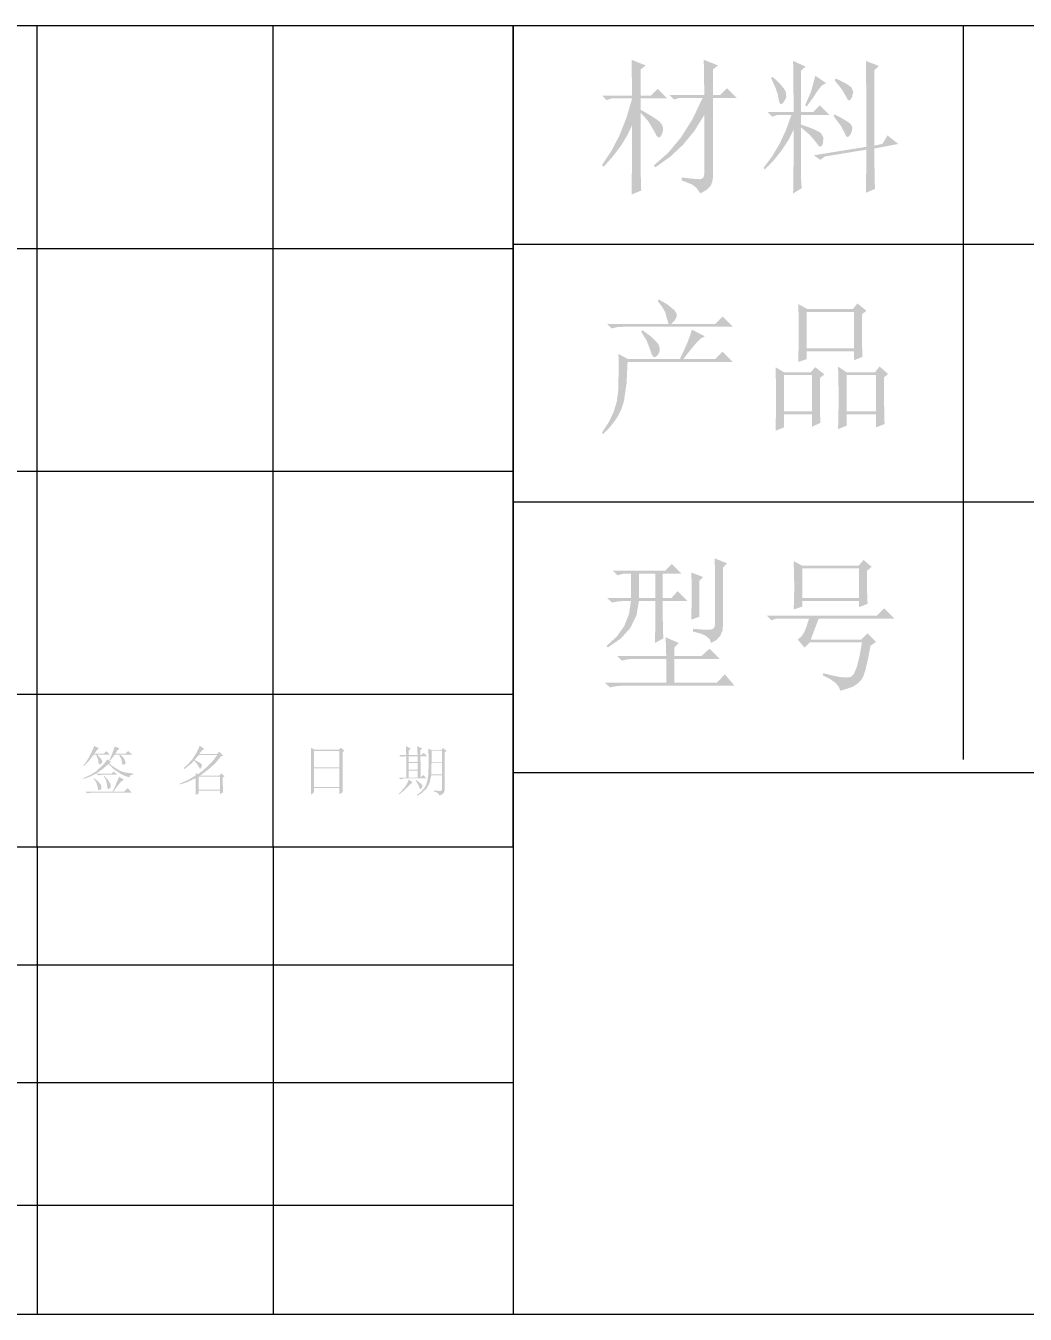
# Model space of a CAD drawing. Header units: millimetres. Extents: x 0 to 272, y 0 to 191.
# Drawn here: x 204.16 to 223.54, y 0 to 24.98 of the extents above; entities that cross this region are included whole.
import ezdxf

# ---------------------------------------------------------------- set-up
doc = ezdxf.new("R2010")
doc.units = ezdxf.units.MM

msp = doc.modelspace()

# ---------------------------------------------------------------- hatches: boundary and pattern name
h = msp.add_hatch(color=0)
h.paths.add_polyline_path([(216.876313, 22.035382), (216.876313, 21.98026), (217.085774, 21.897578), (217.167079, 21.830743), (217.240115, 21.726701), (217.364138, 21.796292), (217.438552, 21.870017), (217.470936, 21.949255), (217.482649, 22.024358), (217.482649, 23.578785), (217.94567, 23.578785), (217.758257, 23.766198), (217.625965, 23.633906), (217.482649, 23.633906), (217.482649, 24.13), (217.581868, 24.20717), (217.30626, 24.317413), (217.317285, 23.633906), (216.644802, 23.633906), (216.732997, 23.545712), (216.832215, 23.578785), (217.284212, 23.578785), (217.091889, 23.173814), (216.870111, 22.819486), (216.618361, 22.516834), (216.336122, 22.266892), (216.369194, 22.233819), (216.654534, 22.436477), (216.907318, 22.672725), (217.128063, 22.943078), (217.317285, 23.248056), (217.317285, 22.101528), (217.296614, 22.027114), (217.234602, 22.002309), (217.180945, 22.004376), (217.103, 22.010577), (217.001283, 22.020913)])
h.paths.add_polyline_path([(216.082563, 23.292153), (216.235525, 23.11852), (216.347146, 22.928351), (216.387453, 22.849975), (216.425694, 22.813974), (216.461868, 22.82138), (216.495974, 22.873229), (216.515525, 22.940495), (216.515956, 23.002076), (216.496749, 23.058489), (216.457389, 23.110252), (216.396497, 23.158914), (216.313384, 23.214294), (216.208567, 23.276908), (216.082563, 23.347274), (216.082563, 23.56776), (216.600705, 23.56776), (216.413292, 23.755174), (216.281, 23.622882), (216.082563, 23.622882), (216.082563, 24.13), (216.181781, 24.20717), (215.906174, 24.317413), (215.917198, 23.622882), (215.33291, 23.622882), (215.421104, 23.534687), (215.520323, 23.56776), (215.917198, 23.56776), (215.805749, 23.189489), (215.670529, 22.848424), (215.512571, 22.544567), (215.33291, 22.277917), (215.365983, 22.244844), (215.543577, 22.443454), (215.695334, 22.643097), (215.820218, 22.844807), (215.917198, 23.049618), (215.916251, 22.654982), (215.913753, 22.298587), (215.910222, 21.981466), (215.906174, 21.704653), (216.093587, 21.781823), (216.089948, 21.854181), (216.087213, 21.959676), (216.085254, 22.098373), (216.083941, 22.270337), (216.083144, 22.475633), (216.082735, 22.714324), (216.082584, 22.986476)])
h = msp.add_hatch(color=0)
h.paths.add_polyline_path([(219.193181, 22.101528), (219.193181, 23.005521), (219.370947, 22.852559), (219.490837, 22.707865), (219.530025, 22.651882), (219.564562, 22.632072), (219.593931, 22.647403), (219.617616, 22.69684), (219.625196, 22.812595), (219.579031, 22.895278), (219.524168, 22.930418), (219.441916, 22.969692), (219.33176, 23.0131), (219.193181, 23.060642), (219.193181, 23.248056), (219.744396, 23.248056), (219.556983, 23.435469), (219.424691, 23.303177), (219.193181, 23.303177), (219.193181, 24.107951), (219.281375, 24.185122), (219.03884, 24.295365), (219.049865, 23.303177), (218.542747, 23.303177), (218.630941, 23.214983), (218.73016, 23.248056), (219.005767, 23.248056), (218.900434, 22.954533), (218.774946, 22.685816), (218.629821, 22.441903), (218.465576, 22.222795), (218.487625, 22.189722), (218.662291, 22.368437), (218.81422, 22.556969), (218.943411, 22.754804), (219.049865, 22.961424), (219.048917, 22.614244), (219.046419, 22.292386), (219.042888, 21.996366), (219.03884, 21.726701), (219.204205, 21.82592), (219.194559, 21.976126)])
h.paths.add_polyline_path([(218.641965, 23.986684), (218.608892, 23.964635), (218.667803, 23.842765), (218.712245, 23.733814), (218.742218, 23.638299), (218.75772, 23.556736), (218.770123, 23.493777), (218.790793, 23.46234), (218.819732, 23.462943), (218.856939, 23.496102), (218.907238, 23.591876), (218.895524, 23.700052), (218.861332, 23.758016), (218.808019, 23.824765), (218.735069, 23.900815)])
h.paths.add_polyline_path([(219.865663, 23.953611), (219.843615, 23.920538), (219.98762, 23.739326), (220.069613, 23.595321), (220.09459, 23.545626), (220.1206, 23.528486), (220.148678, 23.543386), (220.179856, 23.589809), (220.20535, 23.696607), (220.168832, 23.782734), (220.122237, 23.818736), (220.056521, 23.859905), (219.971169, 23.905208)])
h.paths.add_polyline_path([(219.843615, 23.25908), (219.821566, 23.226007), (219.962815, 23.04135), (220.042052, 22.889766), (220.06479, 22.83697), (220.091661, 22.818797), (220.122667, 22.83473), (220.157807, 22.884253), (220.181406, 22.946437), (220.185368, 23.001387), (220.168659, 23.050135), (220.130247, 23.093715), (220.007601, 23.172263)])
h.paths.add_polyline_path([(220.460976, 22.630694), (219.435715, 22.46533), (219.568007, 22.377135), (219.656201, 22.443281), (220.460976, 22.575573), (220.449951, 21.737726), (220.62634, 21.814896), (220.619967, 21.962777), (220.616694, 22.14218), (220.615488, 22.353623), (220.615316, 22.597622), (221.078337, 22.685816), (220.868875, 22.851181), (220.769656, 22.685816), (220.615316, 22.652743), (220.615316, 24.118976), (220.70351, 24.196146), (220.449951, 24.295365), (220.453999, 23.930615), (220.457531, 23.531242), (220.460028, 23.097763)])
h.paths.add_polyline_path([(219.67825, 23.865417), (219.468788, 24.008733), (219.386106, 23.699363), (219.270351, 23.435469), (219.303424, 23.41342), (219.420557, 23.57534), (219.512885, 23.716589), (219.591434, 23.815807)])
h = msp.add_hatch(color=0)
h.paths.add_polyline_path([(216.093587, 19.043385), (216.196251, 18.881466), (216.269976, 18.690608), (216.297795, 18.603791), (216.331298, 18.558316), (216.36997, 18.554182), (216.413292, 18.591389), (216.444298, 18.646166), (216.454633, 18.70301), (216.444298, 18.761921), (216.413292, 18.822899), (216.293402, 18.945545), (216.115635, 19.076458)])
h.paths.add_polyline_path([(217.07475, 19.087483), (217.047878, 18.992484), (217.000336, 18.864929), (216.932123, 18.705335), (216.84324, 18.514219), (215.840028, 18.514219), (215.652615, 18.613437), (215.65606, 18.286842), (215.647102, 17.90237), (215.621264, 17.696698), (215.560286, 17.493092), (215.464168, 17.291554), (215.33291, 17.092083), (215.354958, 17.05901), (215.503873, 17.215418), (215.620231, 17.371825), (215.704549, 17.530299), (215.757345, 17.692908), (215.809711, 18.044997), (215.829003, 18.459097), (217.8685, 18.459097), (217.670063, 18.657535), (217.526747, 18.514219), (216.909385, 18.514219), (217.007571, 18.641343), (217.095421, 18.749863), (217.172935, 18.83978), (217.240115, 18.911094), (217.328309, 18.955191)])
h.paths.add_polyline_path([(215.432128, 19.197726), (215.520323, 19.109531), (215.624365, 19.134336), (215.740809, 19.142604), (217.8685, 19.142604), (217.670063, 19.341042), (217.526747, 19.197726), (216.677875, 19.197726), (216.747035, 19.266972), (216.780539, 19.334151), (216.777869, 19.399264), (216.738509, 19.462309), (216.603461, 19.573241), (216.43534, 19.671771), (216.413292, 19.638698), (216.497352, 19.529833), (216.556608, 19.429236), (216.622753, 19.197726)])
h = msp.add_hatch(color=0)
h.paths.add_polyline_path([(220.802729, 18.161441), (220.879899, 18.227587), (220.714535, 18.370903), (220.62634, 18.26066), (220.075125, 18.26066), (219.90976, 18.370903), (219.91734, 18.090472), (219.920785, 17.764566), (219.91734, 17.436593), (219.90976, 17.158229), (220.075125, 17.224375), (220.075125, 17.444861), (220.648389, 17.444861), (220.648389, 17.191302), (220.813753, 17.257448), (220.810115, 17.296744), (220.80738, 17.356839), (220.805421, 17.437863), (220.804107, 17.539946), (220.803311, 17.663216), (220.802901, 17.807802), (220.802751, 17.973834)])
h.paths.add_polyline_path([(220.075125, 18.205538), (220.648389, 18.205538), (220.648389, 17.499983), (220.075125, 17.499983)])
h.paths.add_polyline_path([(220.372781, 19.385139), (220.460976, 19.451285), (220.284587, 19.594601), (220.196392, 19.484358), (219.314448, 19.484358), (219.138059, 19.583576), (219.145638, 19.341042), (219.149083, 19.08197), (219.145638, 18.789137), (219.138059, 18.459097), (219.303424, 18.514219), (219.303424, 18.668559), (220.218441, 18.668559), (220.218441, 18.49217), (220.383806, 18.558316), (220.377432, 18.715412), (220.374159, 18.905582), (220.372954, 19.128824)])
h.paths.add_polyline_path([(219.303424, 19.429236), (220.218441, 19.429236), (220.218441, 18.723681), (219.303424, 18.723681)])
h.paths.add_polyline_path([(219.556983, 18.150417), (219.645177, 18.216562), (219.468788, 18.359878), (219.380594, 18.26066), (218.862451, 18.26066), (218.697087, 18.359878), (218.704666, 18.086338), (218.708111, 17.759054), (218.704666, 17.421434), (218.697087, 17.125156), (218.862451, 17.191302), (218.862451, 17.444861), (219.402642, 17.444861), (219.402642, 17.202326), (219.568007, 17.279497), (219.561634, 17.432631), (219.558361, 17.62814), (219.557155, 17.867058)])
h.paths.add_polyline_path([(218.862451, 18.205538), (219.402642, 18.205538), (219.402642, 17.499983), (218.862451, 17.499983)])
h = msp.add_hatch(color=0)
h.paths.add_polyline_path([(216.35817, 13.011767), (216.523535, 13.099962), (216.513888, 13.261192), (216.51251, 13.463764), (216.51251, 13.827566), (216.986556, 13.827566), (216.799142, 14.014979), (216.677875, 13.882687), (216.51251, 13.882687), (216.51251, 14.356733), (216.876313, 14.356733), (216.688899, 14.544146), (216.556608, 14.411854), (215.542372, 14.411854), (215.630566, 14.32366), (215.751833, 14.356733), (215.895149, 14.356733), (215.895149, 13.882687), (215.432128, 13.882687), (215.531347, 13.794493), (215.655371, 13.819298), (215.795931, 13.827566), (215.895149, 13.827566), (215.855961, 13.569012), (215.763547, 13.338362), (215.618422, 13.134585), (215.421104, 12.956646), (215.443153, 12.923573), (215.698348, 13.098153), (215.884814, 13.307357), (216.002033, 13.550666), (216.04949, 13.827566), (216.369194, 13.827566), (216.369194, 13.463764), (216.365749, 13.272906)])
h.paths.add_polyline_path([(216.04949, 14.356733), (216.369194, 14.356733), (216.369194, 13.882687), (216.04949, 13.882687)])
h.paths.add_polyline_path([(217.063726, 13.463764), (217.218066, 13.518885), (217.218066, 14.213417), (217.295236, 14.290587), (217.063726, 14.378781), (217.071305, 14.183789), (217.07475, 13.959858)])
h.paths.add_polyline_path([(217.515722, 14.654389), (217.523301, 14.469043), (217.526747, 14.312635), (217.526747, 13.397618), (217.520545, 13.342927), (217.501942, 13.303222), (217.470936, 13.279021), (217.427528, 13.270839), (217.295236, 13.270839), (217.096799, 13.287375), (217.096799, 13.232253), (217.242612, 13.197027), (217.349669, 13.148882), (217.418484, 13.087301), (217.449576, 13.011767), (217.553963, 13.071712), (217.627343, 13.152327), (217.669718, 13.253613), (217.681087, 13.375569), (217.681087, 14.478), (217.758257, 14.55517)])
h.paths.add_polyline_path([(216.578656, 12.758208), (215.630566, 12.758208), (215.71876, 12.670014), (215.822802, 12.694819), (215.939247, 12.703087), (216.578656, 12.703087), (216.578656, 12.240066), (215.388031, 12.240066), (215.48725, 12.151872), (215.611273, 12.176676), (215.751833, 12.184944), (217.901573, 12.184944), (217.71416, 12.405431), (217.559819, 12.240066), (216.732997, 12.240066), (216.732997, 12.703087), (217.614941, 12.703087), (217.416503, 12.901524), (217.262163, 12.758208), (216.732997, 12.758208), (216.732997, 12.923573), (216.821191, 13.011767), (216.567632, 13.12201)])
h = msp.add_hatch(color=0)
h.paths.add_polyline_path([(220.472, 14.411854), (220.560194, 14.489024), (220.405854, 14.621316), (220.306635, 14.511073), (219.215229, 14.511073), (219.049865, 14.599267), (219.060889, 14.130734), (219.057444, 13.8882), (219.049865, 13.662201), (219.215229, 13.717323), (219.215229, 13.827566), (220.31766, 13.827566), (220.31766, 13.706299), (220.483024, 13.772444), (220.476651, 13.865376), (220.473378, 14.003266), (220.472172, 14.185598)])
h.paths.add_polyline_path([(219.215229, 14.455951), (220.31766, 14.455951), (220.31766, 13.882687), (219.215229, 13.882687)])
h.paths.add_polyline_path([(220.538146, 12.956646), (220.648389, 13.033816), (220.483024, 13.199181), (220.361757, 13.077913), (219.380594, 13.077913), (219.534934, 13.485812), (221.001167, 13.485812), (220.802729, 13.68425), (220.659413, 13.540934), (218.531722, 13.540934), (218.619917, 13.45274), (218.719135, 13.485812), (219.347521, 13.485812), (219.300668, 13.336984), (219.253814, 13.221229), (219.196626, 13.135102), (219.127035, 13.077913), (219.259326, 12.923573), (219.358545, 13.022792), (220.372781, 13.022792), (220.325239, 12.74882), (220.273563, 12.546679), (220.217752, 12.415852), (220.157807, 12.355821), (220.075039, 12.342213), (219.958681, 12.350309), (219.808216, 12.379076), (219.623128, 12.427479), (219.612104, 12.383382), (219.751544, 12.315169), (219.855328, 12.242822), (219.922938, 12.166341), (219.953858, 12.085726), (220.103375, 12.131201), (220.207417, 12.168408), (220.28252, 12.221462), (220.361757, 12.295187), (220.400945, 12.36986), (220.44375, 12.50396), (220.489656, 12.699039)])
h = msp.add_hatch(color=0)
h.paths.add_polyline_path([(205.491071, 11.014384), (205.397365, 10.810434), (205.334664, 10.711904), (205.276097, 10.634045), (205.292634, 10.628533), (205.391852, 10.733264), (205.480047, 10.849019), (205.524144, 10.849019), (205.562729, 10.755313), (205.573753, 10.689167), (205.581333, 10.664362), (205.601314, 10.656094), (205.639899, 10.689167), (205.644722, 10.718105), (205.628875, 10.755313), (205.546193, 10.849019), (205.788727, 10.849019), (205.722582, 10.915165), (205.672972, 10.865556), (205.491071, 10.865556), (205.533101, 10.926189), (205.579266, 10.970286)])
h.paths.add_polyline_path([(205.887946, 11.003359), (205.843849, 10.882092), (205.777703, 10.733264), (205.79424, 10.727752), (205.887946, 10.849019), (205.970628, 10.849019), (206.014726, 10.755313), (206.031262, 10.678142), (206.03953, 10.654716), (206.064335, 10.656094), (206.08914, 10.669185), (206.097408, 10.694679), (206.075359, 10.760825), (206.042286, 10.800788), (205.992677, 10.849019), (206.224188, 10.849019), (206.147017, 10.915165), (206.091896, 10.865556), (205.89897, 10.865556), (205.935488, 10.928256), (205.976141, 10.970286)])
h.paths.add_polyline_path([(205.766679, 10.667118), (205.87141, 10.562387), (206.014726, 10.468681), (206.093963, 10.430095), (206.169066, 10.408047), (206.184913, 10.445943), (206.246236, 10.463168), (206.246236, 10.479705), (206.086384, 10.501753), (206.000945, 10.530003), (205.915507, 10.578924), (205.83627, 10.631289), (205.777703, 10.683655), (205.816288, 10.700191), (205.739118, 10.755313), (205.711557, 10.709837), (205.66746, 10.656094), (205.524144, 10.523802), (205.420791, 10.457656), (205.276097, 10.39151), (205.276097, 10.374974), (205.413901, 10.423894), (205.535168, 10.485217), (205.646789, 10.563765)])
h.paths.add_polyline_path([(205.491071, 10.39151), (205.474535, 10.385998), (205.529656, 10.308828), (205.557217, 10.215122), (205.561351, 10.177225), (205.573753, 10.16), (205.606826, 10.165512), (205.628875, 10.198585), (205.629564, 10.22339), (205.617851, 10.264731), (205.573064, 10.317785)])
h.paths.add_polyline_path([(205.683997, 10.435608), (205.672972, 10.424583), (205.717069, 10.358437), (205.733606, 10.281267), (205.74463, 10.209609), (205.752209, 10.185494), (205.772191, 10.182049), (205.805264, 10.215122), (205.810776, 10.242682), (205.799752, 10.28678), (205.762545, 10.348791)])
h.paths.add_polyline_path([(205.970628, 10.419071), (205.896903, 10.240615), (205.843849, 10.132439), (205.320194, 10.132439), (205.353267, 10.099366), (205.43595, 10.110391), (206.218675, 10.110391), (206.135993, 10.198585), (206.069847, 10.132439), (205.860385, 10.132439), (205.959604, 10.264731), (206.003701, 10.318474), (206.064335, 10.36395)])
h.paths.add_polyline_path([(205.535168, 10.479705), (205.568241, 10.446632), (205.650924, 10.457656), (205.937556, 10.457656), (205.865898, 10.51829), (205.8218, 10.479705)])
h = msp.add_hatch(color=0)
h.paths.add_polyline_path([(207.943538, 10.810434), (207.987635, 10.832483), (207.910465, 10.904141), (207.87188, 10.860043), (207.524615, 10.860043), (207.585248, 10.937214), (207.629345, 10.95375), (207.535639, 11.019896), (207.475005, 10.888982), (207.397835, 10.766337), (207.307574, 10.662984), (207.221446, 10.584436), (207.237983, 10.567899), (207.377854, 10.678142), (207.51359, 10.837995), (207.87188, 10.837995), (207.789887, 10.72913), (207.695491, 10.628533), (207.596962, 10.540339), (207.502566, 10.468681), (207.452957, 10.485217), (207.452957, 10.44112), (207.309641, 10.357748), (207.149788, 10.28678), (207.1553, 10.270243), (207.308263, 10.320541), (207.452957, 10.39151), (207.452957, 10.259219), (207.452957, 10.187561), (207.452957, 10.066293), (207.51359, 10.093854), (207.51359, 10.148976), (207.927002, 10.148976), (207.927002, 10.08283), (207.987635, 10.115903), (207.982123, 10.248194), (207.982123, 10.402535), (208.015196, 10.430095), (207.94905, 10.485217), (207.915977, 10.44112), (207.541151, 10.44112), (207.745101, 10.59546), (207.844319, 10.690545)])
h.paths.add_polyline_path([(207.43642, 10.744288), (207.425396, 10.733264), (207.486719, 10.661606), (207.519102, 10.606484), (207.536328, 10.574789), (207.557688, 10.584436), (207.579736, 10.650582), (207.539084, 10.689167)])
h.paths.add_polyline_path([(207.51359, 10.419071), (207.927002, 10.419071), (207.927002, 10.171024), (207.51359, 10.171024)])
h = msp.add_hatch(color=0)
h.paths.add_polyline_path([(211.587071, 10.815946), (211.757948, 10.815946), (211.757948, 10.705703), (211.587071, 10.705703)])
h.paths.add_polyline_path([(211.587071, 10.683655), (211.757948, 10.683655), (211.757948, 10.556875), (211.587071, 10.556875)])
h.paths.add_polyline_path([(211.587071, 10.534826), (211.757948, 10.534826), (211.757948, 10.402535), (211.587071, 10.402535)])
h.paths.add_polyline_path([(211.537462, 10.837995), (211.40517, 10.837995), (211.438243, 10.804922), (211.498877, 10.815946), (211.537462, 10.815946), (211.537462, 10.402535), (211.394146, 10.402535), (211.427219, 10.369462), (211.487852, 10.385998), (211.928825, 10.385998), (211.868191, 10.452144), (211.818582, 10.402535), (211.813069, 10.815946), (211.939849, 10.815946), (211.873703, 10.882092), (211.829606, 10.837995), (211.813069, 10.837995), (211.813069, 10.937214), (211.846142, 10.964774), (211.752436, 11.014384), (211.757948, 10.837995), (211.587071, 10.837995), (211.587071, 10.931701), (211.625656, 10.964774), (211.53195, 11.014384)])
h.paths.add_polyline_path([(211.587071, 10.36395), (211.55951, 10.294359), (211.515413, 10.220634), (211.388634, 10.08283), (211.399658, 10.077318), (211.506456, 10.161378), (211.625656, 10.28678), (211.664241, 10.303316)])
h.paths.add_polyline_path([(211.730387, 10.352925), (211.719363, 10.347413), (211.77035, 10.26542), (211.796533, 10.204097), (211.809624, 10.175847), (211.835118, 10.193073), (211.850965, 10.226146), (211.846142, 10.259219), (211.808935, 10.295737)])
h.paths.add_polyline_path([(212.028043, 10.915165), (212.231993, 10.915165), (212.231993, 10.700191), (212.028043, 10.700191)])
h.paths.add_polyline_path([(212.028043, 10.683655), (212.231993, 10.683655), (212.231993, 10.468681), (212.022531, 10.468681)])
h.paths.add_polyline_path([(212.083165, 10.154488), (212.077653, 10.132439), (212.152756, 10.106257), (212.182384, 10.055269), (212.236127, 10.080074), (212.265066, 10.104878), (212.281602, 10.148976), (212.281602, 10.893116), (212.320188, 10.915165), (212.254042, 10.975799), (212.215457, 10.931701), (212.033556, 10.931701), (211.96741, 10.964774), (211.970166, 10.836617), (211.972922, 10.650582), (211.966032, 10.468681), (211.950873, 10.352925), (211.926069, 10.266798), (211.884727, 10.193073), (211.823405, 10.127616), (211.741411, 10.066293), (211.752436, 10.049757), (211.844764, 10.108324), (211.928825, 10.187561), (211.990147, 10.298493), (212.022531, 10.446632), (212.231993, 10.446632), (212.231993, 10.182049), (212.224414, 10.154488), (212.204432, 10.143464), (212.162402, 10.144842)])
h = msp.add_hatch(color=0)
h.paths.add_polyline_path([(209.751965, 10.920677), (210.242547, 10.920677), (210.242547, 10.600972), (209.751965, 10.600972)])
h.paths.add_polyline_path([(209.751965, 10.584436), (210.242547, 10.584436), (210.242547, 10.220634), (209.751965, 10.220634)])
h.paths.add_polyline_path([(209.691332, 10.071806), (209.751965, 10.115903), (209.751965, 10.198585), (210.242547, 10.198585), (210.242547, 10.08283), (210.303181, 10.115903), (210.303181, 10.336389), (210.303181, 10.898628), (210.341766, 10.920677), (210.270108, 10.981311), (210.231523, 10.942726), (209.76299, 10.942726), (209.691332, 10.981311), (209.691332, 10.742221), (209.691332, 10.523802), (209.691332, 10.308139)])

# ---------------------------------------------------------------- linework, layer by layer
at = {"color": 0, "lineweight": 0}
for points in [[(272.372667, 24.976667), (185.928, 24.976667)], [(204.385333, 9.059333), (204.385333, 24.976667)], [(208.957333, 9.059333), (208.957333, 24.976667)], [(213.614, 24.976667), (213.614, 0)], [(213.614, 10.498667), (213.614, 24.976667)], [(222.334667, 24.976667), (222.334667, 10.752667)], [(213.614, 20.743333), (240.538, 20.743333)], [(185.928, 20.658667), (213.614, 20.658667)], [(185.928, 16.340667), (213.614, 16.340667)], [(213.614, 15.748), (240.538, 15.748)], [(185.928, 12.022667), (213.614, 12.022667)], [(213.614, 10.498667), (272.372667, 10.498667)], [(213.614, 9.059333), (213.614, 10.498667)], [(185.928, 9.059333), (213.614, 9.059333)], [(204.385333, 9.059333), (204.385333, 0)], [(208.957333, 9.059333), (208.957333, 0)], [(213.614, 9.059333), (213.614, 0)], [(185.928, 6.773333), (213.614, 6.773333)], [(213.614, 4.487333), (185.928, 4.487333)], [(185.928, 2.116667), (213.614, 2.116667)], [(0, 0), (272.372667, 0)]]:
    msp.add_lwpolyline(points, dxfattribs=at)

# ---------------------------------------------------------------- texts
at = {"color": 0, "char_height": 0.972651, "attachment_point": 1}
for s, insert in [('{\\fCenturyGothic|b0|i0|c0; }', (204.681667, 11.132651)), ('{\\fCenturyGothic|b0|i0|c0; }', (206.798333, 11.132651)), ('{\\fCenturyGothic|b0|i0|c0; }', (211.031667, 11.132651)), ('{\\fCenturyGothic|b0|i0|c0;  }', (223.378889, 4.429873))]:
    msp.add_mtext(s, dxfattribs=dict(at, insert=insert))

doc.saveas('drawing.dxf')
